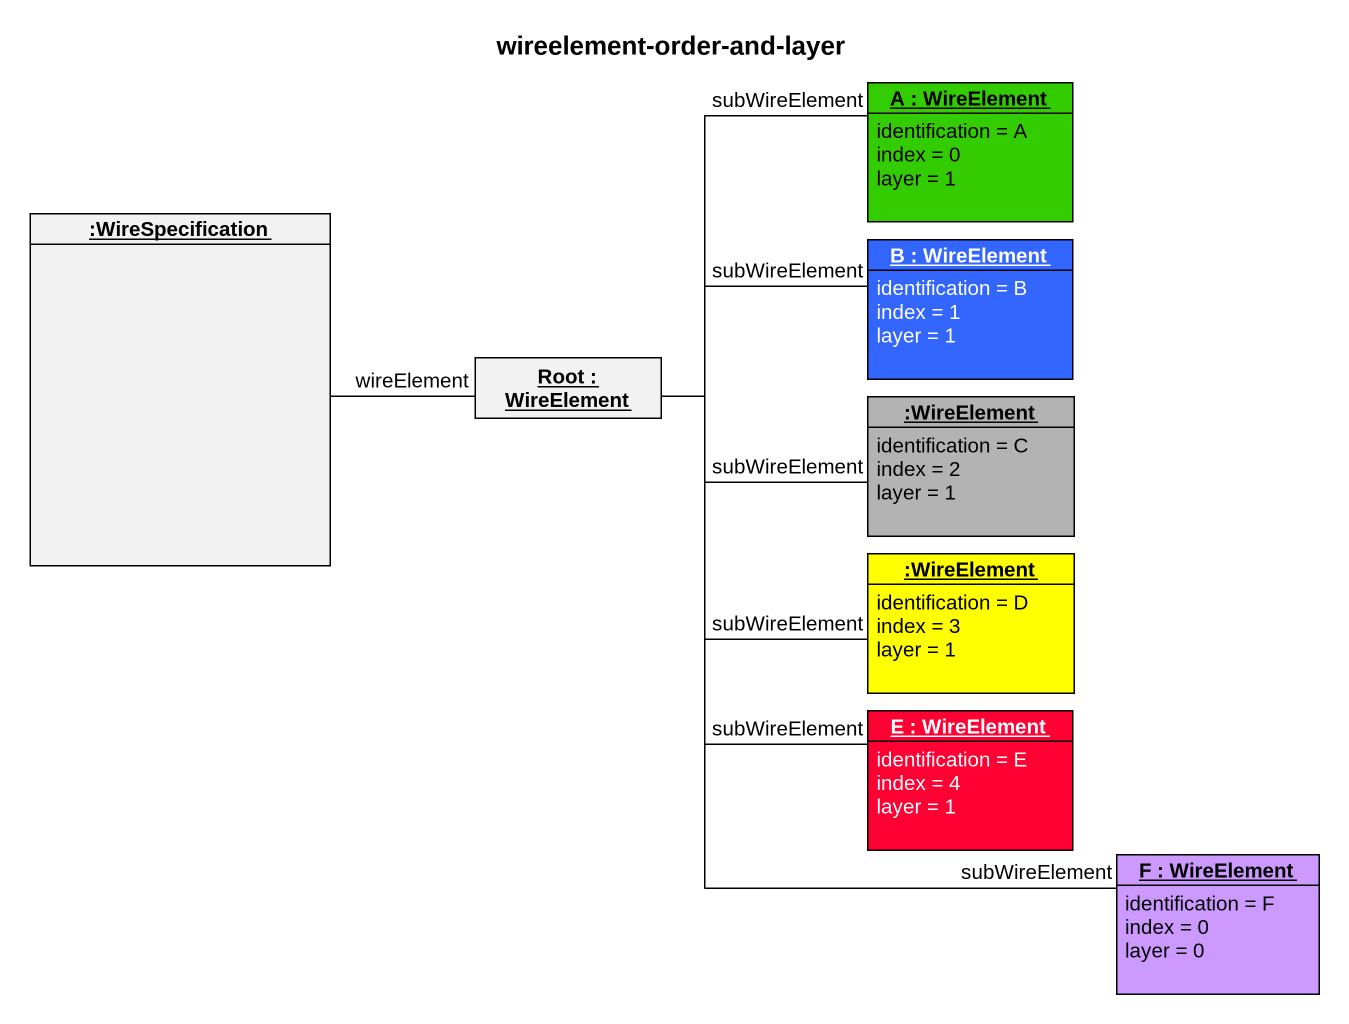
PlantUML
@startuml
title wireelement-order-and-layer
hide circle
hide empty members
object "A : WireElement" as A #33CC00 {
  identification = A
  index = 0
  layer = 1
}
object ":WireSpecification" as WireSpecification
object "B : WireElement" as B #3366FF {
  identification = B
  index = 1
  layer = 1
}
object "Root : WireElement" as Root
object ":WireElement" as WireElement #B3B3B3 {
  identification = C
  index = 2
  layer = 1
}
object ":WireElement" as WireElement_2 #FFFF00 {
  identification = D
  index = 3
  layer = 1
}
object "E : WireElement" as E #FF0033 {
  identification = E
  index = 4
  layer = 1
}
object "F : WireElement" as F #CC99FF {
  identification = F
  index = 0
  layer = 0
}
WireSpecification -right- Root : wireElement
Root -right- A : subWireElement
Root -right- B : subWireElement
Root -right- WireElement : subWireElement
Root -right- WireElement_2 : subWireElement
Root -- E : subWireElement
Root -- F : subWireElement
@enduml
